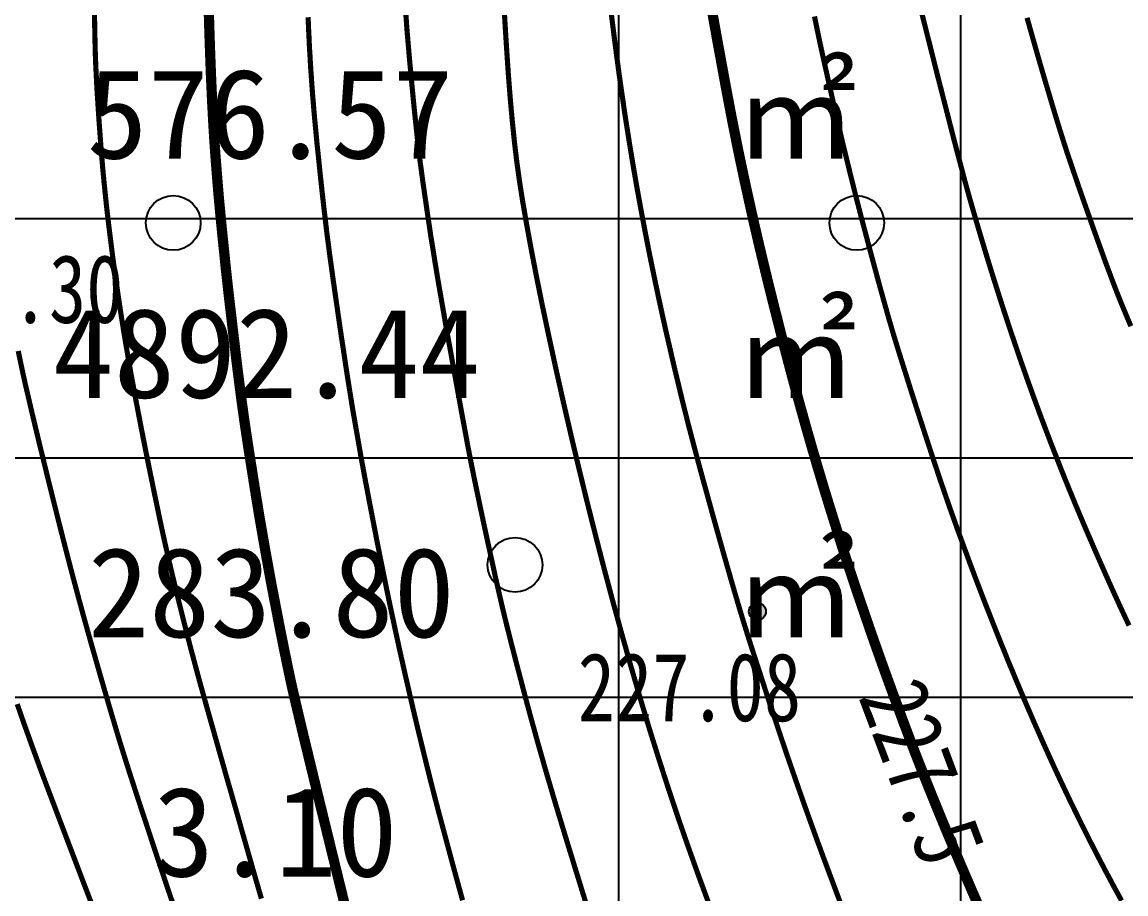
# Model space of a CAD drawing. Extents: x 36524600 to 36525730, y 2746759 to 2747713.
# Drawn here: x 36525095.28 to 36525111.43, y 2747296.35 to 2747309.1 of the extents above; entities that cross this region are included whole.
import ezdxf
from ezdxf.enums import TextEntityAlignment as Align

# ---------------------------------------------------------------- set-up
doc = ezdxf.new("R2010")
doc.units = 0
doc.header["$LTSCALE"] = 1000
doc.header["$MEASUREMENT"] = 0
for name, color, linetype in [('DGX', 251, 'Continuous'), ('GCD', 252, 'Continuous'), ('PP-DX-PT', 251, 'Continuous'), ('PUB_TAB', 7, 'Continuous'), ('ZBTZ', 3, 'Continuous')]:
    doc.layers.add(name, color=color, linetype=linetype)
doc.styles.add('正等线体', font='宋体.shx', dxfattribs={"bigfont": '@@gbcbig.shx'})
doc.styles.add('黑体', font='simhei.ttf')
doc.linetypes.add('1161', pattern='A,0,[149,AAA.SHX,S=0.15,R=0,X=0,Y=0],-1.6', length=1.6)

# ---------------------------------------------------------------- blocks, each defined once
blk = doc.blocks.new('gc326')
blk.add_circle((0, 0), 0.8)
blk = doc.blocks.new('gc200')
h = blk.add_hatch(color=256)
edge = h.paths.add_edge_path()
edge.add_arc((0, 0), 0.25, 0, 360)
blk.add_circle((0, 0), 0.25)
blk = doc.blocks.new('dxt')
at = {"layer": 'DGX', "color": 253, "linetype": 'Continuous', "flags": 128}
for points, const_width in [([(36525095.212, 2747299.126), (36525095.269, 2747298.961), (36525095.327, 2747298.796), (36525095.386, 2747298.632), (36525095.445, 2747298.468), (36525095.505, 2747298.304), (36525095.565, 2747298.14), (36525095.663, 2747297.88), (36525095.835, 2747297.426), (36525096.081, 2747296.779), (36525096.402, 2747295.939)], 0.075), ([(36525097.515, 2747296.131), (36525097.429, 2747296.384), (36525097.344, 2747296.638), (36525097.259, 2747296.891), (36525097.178, 2747297.137), (36525097.102, 2747297.367), (36525097.031, 2747297.582), (36525096.966, 2747297.78), (36525096.907, 2747297.963), (36525096.853, 2747298.13), (36525096.805, 2747298.281), (36525096.762, 2747298.417), (36525096.72, 2747298.553), (36525096.674, 2747298.705), (36525096.624, 2747298.873), (36525096.569, 2747299.057), (36525096.511, 2747299.257), (36525096.448, 2747299.474), (36525096.381, 2747299.707), (36525096.31, 2747299.956), (36525096.236, 2747300.218), (36525096.161, 2747300.489), (36525096.085, 2747300.77), (36525096.008, 2747301.059), (36525095.93, 2747301.359), (36525095.851, 2747301.667), (36525095.771, 2747301.985), (36525095.689, 2747302.312), (36525095.611, 2747302.63), (36525095.54, 2747302.92), (36525095.477, 2747303.182), (36525095.421, 2747303.416), (36525095.373, 2747303.623), (36525095.331, 2747303.801), (36525095.298, 2747303.951), (36525095.272, 2747304.073), (36525095.249, 2747304.182), (36525095.227, 2747304.29)], 0.075), ([(36525098.015, 2747309.258), (36525098.019, 2747309.088), (36525098.025, 2747308.911), (36525098.031, 2747308.729), (36525098.038, 2747308.542), (36525098.045, 2747308.348), (36525098.054, 2747308.149), (36525098.063, 2747307.947), (36525098.074, 2747307.745), (36525098.085, 2747307.543), (36525098.098, 2747307.341), (36525098.112, 2747307.139), (36525098.128, 2747306.937), (36525098.144, 2747306.736), (36525098.161, 2747306.534), (36525098.18, 2747306.331), (36525098.2, 2747306.124), (36525098.221, 2747305.915), (36525098.243, 2747305.702), (36525098.265, 2747305.485), (36525098.289, 2747305.266), (36525098.314, 2747305.043), (36525098.341, 2747304.817), (36525098.366, 2747304.597), (36525098.391, 2747304.392), (36525098.413, 2747304.204), (36525098.434, 2747304.031), (36525098.454, 2747303.874), (36525098.472, 2747303.733), (36525098.488, 2747303.608), (36525098.503, 2747303.498), (36525098.518, 2747303.39), (36525098.535, 2747303.269), (36525098.555, 2747303.135), (36525098.577, 2747302.989), (36525098.601, 2747302.83), (36525098.628, 2747302.659), (36525098.657, 2747302.475), (36525098.688, 2747302.278), (36525098.721, 2747302.075), (36525098.754, 2747301.872), (36525098.789, 2747301.67), (36525098.824, 2747301.467), (36525098.86, 2747301.265), (36525098.897, 2747301.063), (36525098.934, 2747300.86), (36525098.973, 2747300.659), (36525099.011, 2747300.463), (36525099.046, 2747300.28), (36525099.08, 2747300.11), (36525099.111, 2747299.952), (36525099.141, 2747299.808), (36525099.168, 2747299.675), (36525099.193, 2747299.556), (36525099.216, 2747299.449), (36525099.244, 2747299.323), (36525099.285, 2747299.147), (36525099.339, 2747298.919), (36525099.405, 2747298.641), (36525099.485, 2747298.312), (36525099.577, 2747297.932), (36525099.682, 2747297.502), (36525099.8, 2747297.02), (36525099.919, 2747296.534), (36525100.028, 2747296.09)], 0.15), ([(36525096.341, 2747309.294), (36525096.344, 2747309.112), (36525096.347, 2747308.951), (36525096.35, 2747308.81), (36525096.353, 2747308.688), (36525096.356, 2747308.586), (36525096.36, 2747308.489), (36525096.365, 2747308.38), (36525096.371, 2747308.26), (36525096.378, 2747308.129), (36525096.387, 2747307.986), (36525096.397, 2747307.831), (36525096.408, 2747307.666), (36525096.421, 2747307.488), (36525096.434, 2747307.306), (36525096.449, 2747307.123), (36525096.465, 2747306.94), (36525096.482, 2747306.758), (36525096.501, 2747306.575), (36525096.52, 2747306.393), (36525096.541, 2747306.211), (36525096.563, 2747306.029), (36525096.586, 2747305.847), (36525096.609, 2747305.665), (36525096.634, 2747305.483), (36525096.66, 2747305.302), (36525096.686, 2747305.12), (36525096.713, 2747304.939), (36525096.741, 2747304.758), (36525096.77, 2747304.576), (36525096.801, 2747304.391), (36525096.834, 2747304.197), (36525096.87, 2747303.993), (36525096.909, 2747303.781), (36525096.95, 2747303.561), (36525096.994, 2747303.331), (36525097.04, 2747303.093), (36525097.089, 2747302.845), (36525097.138, 2747302.602), (36525097.184, 2747302.377), (36525097.227, 2747302.168), (36525097.267, 2747301.977), (36525097.303, 2747301.803), (36525097.337, 2747301.647), (36525097.367, 2747301.508), (36525097.395, 2747301.386), (36525097.421, 2747301.273), (36525097.447, 2747301.16), (36525097.474, 2747301.047), (36525097.501, 2747300.934), (36525097.528, 2747300.821), (36525097.556, 2747300.708), (36525097.584, 2747300.595), (36525097.612, 2747300.483), (36525097.64, 2747300.37), (36525097.669, 2747300.257), (36525097.697, 2747300.145), (36525097.727, 2747300.032), (36525097.756, 2747299.92), (36525097.786, 2747299.808), (36525097.816, 2747299.696), (36525097.846, 2747299.584), (36525097.883, 2747299.448), (36525097.934, 2747299.266), (36525097.998, 2747299.037), (36525098.076, 2747298.761), (36525098.167, 2747298.439), (36525098.272, 2747298.069), (36525098.391, 2747297.654), (36525098.523, 2747297.191), (36525098.657, 2747296.72), (36525098.784, 2747296.281)], 0.075), ([(36525099.467, 2747309.171), (36525099.471, 2747309.076), (36525099.475, 2747308.982), (36525099.48, 2747308.888), (36525099.484, 2747308.793), (36525099.489, 2747308.699), (36525099.495, 2747308.605), (36525099.5, 2747308.51), (36525099.506, 2747308.416), (36525099.513, 2747308.322), (36525099.519, 2747308.228), (36525099.526, 2747308.133), (36525099.533, 2747308.036), (36525099.542, 2747307.932), (36525099.551, 2747307.822), (36525099.561, 2747307.706), (36525099.573, 2747307.583), (36525099.585, 2747307.455), (36525099.598, 2747307.319), (36525099.613, 2747307.178), (36525099.628, 2747307.035), (36525099.642, 2747306.895), (36525099.657, 2747306.758), (36525099.671, 2747306.624), (36525099.686, 2747306.494), (36525099.7, 2747306.367), (36525099.715, 2747306.243), (36525099.729, 2747306.122), (36525099.744, 2747305.996), (36525099.763, 2747305.854), (36525099.783, 2747305.698), (36525099.807, 2747305.527), (36525099.832, 2747305.341), (36525099.861, 2747305.141), (36525099.892, 2747304.926), (36525099.925, 2747304.696), (36525099.959, 2747304.466), (36525099.992, 2747304.251), (36525100.022, 2747304.05), (36525100.051, 2747303.865), (36525100.078, 2747303.695), (36525100.103, 2747303.539), (36525100.126, 2747303.399), (36525100.148, 2747303.273), (36525100.168, 2747303.158), (36525100.187, 2747303.05), (36525100.205, 2747302.948), (36525100.222, 2747302.852), (36525100.237, 2747302.764), (36525100.252, 2747302.681), (36525100.266, 2747302.606), (36525100.279, 2747302.536), (36525100.292, 2747302.465), (36525100.307, 2747302.383), (36525100.325, 2747302.291), (36525100.344, 2747302.188), (36525100.366, 2747302.074), (36525100.39, 2747301.95), (36525100.416, 2747301.815), (36525100.444, 2747301.67), (36525100.473, 2747301.519), (36525100.503, 2747301.368), (36525100.533, 2747301.218), (36525100.563, 2747301.067), (36525100.594, 2747300.917), (36525100.625, 2747300.766), (36525100.656, 2747300.616), (36525100.688, 2747300.466), (36525100.72, 2747300.316), (36525100.752, 2747300.166), (36525100.785, 2747300.016), (36525100.818, 2747299.866), (36525100.852, 2747299.716), (36525100.885, 2747299.566), (36525100.92, 2747299.417), (36525100.954, 2747299.267), (36525100.989, 2747299.117), (36525101.024, 2747298.967), (36525101.06, 2747298.817), (36525101.096, 2747298.666), (36525101.133, 2747298.515), (36525101.17, 2747298.364), (36525101.207, 2747298.213), (36525101.245, 2747298.061), (36525101.286, 2747297.9), (36525101.332, 2747297.72), (36525101.384, 2747297.522), (36525101.442, 2747297.306), (36525101.505, 2747297.071), (36525101.573, 2747296.818), (36525101.647, 2747296.547), (36525101.727, 2747296.257)], 0.075), ([(36525100.897, 2747309.213), (36525100.904, 2747309.122), (36525100.911, 2747309.021), (36525100.92, 2747308.909), (36525100.931, 2747308.786), (36525100.942, 2747308.653), (36525100.955, 2747308.509), (36525100.97, 2747308.354), (36525100.985, 2747308.189), (36525101.001, 2747308.023), (36525101.016, 2747307.869), (36525101.031, 2747307.725), (36525101.045, 2747307.591), (36525101.058, 2747307.468), (36525101.07, 2747307.356), (36525101.082, 2747307.255), (36525101.093, 2747307.164), (36525101.104, 2747307.073), (36525101.118, 2747306.972), (36525101.133, 2747306.86), (36525101.15, 2747306.737), (36525101.169, 2747306.604), (36525101.19, 2747306.461), (36525101.212, 2747306.307), (36525101.237, 2747306.142), (36525101.263, 2747305.965), (36525101.294, 2747305.775), (36525101.327, 2747305.57), (36525101.363, 2747305.352), (36525101.403, 2747305.12), (36525101.446, 2747304.874), (36525101.491, 2747304.614), (36525101.541, 2747304.341), (36525101.589, 2747304.072), (36525101.634, 2747303.825), (36525101.675, 2747303.602), (36525101.711, 2747303.401), (36525101.744, 2747303.224), (36525101.773, 2747303.069), (36525101.797, 2747302.937), (36525101.818, 2747302.827), (36525101.838, 2747302.724), (36525101.861, 2747302.608), (36525101.887, 2747302.48), (36525101.916, 2747302.339), (36525101.948, 2747302.187), (36525101.982, 2747302.023), (36525102.02, 2747301.846), (36525102.06, 2747301.658), (36525102.101, 2747301.469), (36525102.14, 2747301.293), (36525102.176, 2747301.129), (36525102.209, 2747300.977), (36525102.241, 2747300.838), (36525102.27, 2747300.71), (36525102.297, 2747300.595), (36525102.321, 2747300.492), (36525102.346, 2747300.389), (36525102.374, 2747300.275), (36525102.406, 2747300.148), (36525102.441, 2747300.009), (36525102.48, 2747299.859), (36525102.522, 2747299.696), (36525102.568, 2747299.522), (36525102.617, 2747299.335), (36525102.668, 2747299.143), (36525102.72, 2747298.95), (36525102.773, 2747298.759), (36525102.826, 2747298.567), (36525102.881, 2747298.375), (36525102.935, 2747298.184), (36525102.991, 2747297.993), (36525103.047, 2747297.802), (36525103.106, 2747297.605), (36525103.169, 2747297.396), (36525103.236, 2747297.176), (36525103.307, 2747296.944), (36525103.382, 2747296.7), (36525103.461, 2747296.444), (36525103.544, 2747296.176)], 0.075), ([(36525105.319, 2747296.237), (36525105.166, 2747296.652), (36525105.021, 2747297.058), (36525104.877, 2747297.473), (36525104.736, 2747297.897), (36525104.596, 2747298.33), (36525104.458, 2747298.771), (36525104.323, 2747299.221), (36525104.189, 2747299.68), (36525104.057, 2747300.148), (36525103.927, 2747300.621), (36525103.8, 2747301.098), (36525103.676, 2747301.578), (36525103.554, 2747302.062), (36525103.435, 2747302.548), (36525103.318, 2747303.038), (36525103.204, 2747303.531), (36525103.093, 2747304.027), (36525102.988, 2747304.511), (36525102.892, 2747304.964), (36525102.806, 2747305.389), (36525102.73, 2747305.783), (36525102.663, 2747306.148), (36525102.605, 2747306.484), (36525102.557, 2747306.79), (36525102.519, 2747307.067), (36525102.486, 2747307.342), (36525102.455, 2747307.645), (36525102.425, 2747307.974), (36525102.397, 2747308.33), (36525102.371, 2747308.714), (36525102.345, 2747309.124), (36525102.322, 2747309.562)], 0.075), ([(36525103.897, 2747309.265), (36525103.92, 2747309.085), (36525103.941, 2747308.916), (36525103.961, 2747308.759), (36525103.98, 2747308.614), (36525103.998, 2747308.481), (36525104.015, 2747308.353), (36525104.033, 2747308.226), (36525104.051, 2747308.099), (36525104.07, 2747307.971), (36525104.088, 2747307.844), (36525104.107, 2747307.717), (36525104.127, 2747307.59), (36525104.147, 2747307.463), (36525104.167, 2747307.336), (36525104.188, 2747307.209), (36525104.209, 2747307.082), (36525104.23, 2747306.955), (36525104.252, 2747306.829), (36525104.274, 2747306.702), (36525104.297, 2747306.575), (36525104.32, 2747306.449), (36525104.343, 2747306.322), (36525104.367, 2747306.196), (36525104.391, 2747306.07), (36525104.415, 2747305.943), (36525104.44, 2747305.817), (36525104.465, 2747305.691), (36525104.491, 2747305.565), (36525104.517, 2747305.439), (36525104.543, 2747305.313), (36525104.57, 2747305.187), (36525104.596, 2747305.062), (36525104.624, 2747304.936), (36525104.651, 2747304.81), (36525104.679, 2747304.685), (36525104.707, 2747304.559), (36525104.736, 2747304.434), (36525104.765, 2747304.309), (36525104.794, 2747304.183), (36525104.823, 2747304.058), (36525104.853, 2747303.933), (36525104.883, 2747303.808), (36525104.913, 2747303.683), (36525104.944, 2747303.558), (36525104.975, 2747303.433), (36525105.008, 2747303.3), (36525105.046, 2747303.152), (36525105.089, 2747302.989), (36525105.136, 2747302.81), (36525105.188, 2747302.616), (36525105.245, 2747302.407), (36525105.307, 2747302.182), (36525105.373, 2747301.942), (36525105.44, 2747301.701), (36525105.504, 2747301.474), (36525105.564, 2747301.261), (36525105.621, 2747301.063), (36525105.674, 2747300.878), (36525105.724, 2747300.707), (36525105.77, 2747300.551), (36525105.813, 2747300.408), (36525105.857, 2747300.265), (36525105.906, 2747300.108), (36525105.961, 2747299.936), (36525106.021, 2747299.75), (36525106.086, 2747299.55), (36525106.156, 2747299.334), (36525106.231, 2747299.105), (36525106.312, 2747298.861), (36525106.396, 2747298.61), (36525106.481, 2747298.359), (36525106.568, 2747298.108), (36525106.655, 2747297.858), (36525106.743, 2747297.608), (36525106.833, 2747297.358), (36525106.923, 2747297.108), (36525107.015, 2747296.859), (36525107.105, 2747296.618), (36525107.189, 2747296.393), (36525107.268, 2747296.183)], 0.075), ([(36525105.357, 2747309.376), (36525105.4, 2747309.131), (36525105.447, 2747308.868), (36525105.495, 2747308.606), (36525105.54, 2747308.361), (36525105.582, 2747308.133), (36525105.622, 2747307.922), (36525105.659, 2747307.727), (36525105.694, 2747307.55), (36525105.726, 2747307.389), (36525105.755, 2747307.245), (36525105.783, 2747307.11), (36525105.812, 2747306.975), (36525105.84, 2747306.84), (36525105.869, 2747306.705), (36525105.899, 2747306.57), (36525105.929, 2747306.435), (36525105.959, 2747306.3), (36525105.989, 2747306.165), (36525106.021, 2747306.029), (36525106.053, 2747305.888), (36525106.088, 2747305.743), (36525106.123, 2747305.595), (36525106.16, 2747305.442), (36525106.198, 2747305.285), (36525106.238, 2747305.125), (36525106.279, 2747304.96), (36525106.321, 2747304.796), (36525106.361, 2747304.635), (36525106.401, 2747304.479), (36525106.44, 2747304.328), (36525106.479, 2747304.18), (36525106.516, 2747304.037), (36525106.553, 2747303.898), (36525106.59, 2747303.763), (36525106.626, 2747303.631), (36525106.662, 2747303.498), (36525106.699, 2747303.366), (36525106.736, 2747303.234), (36525106.773, 2747303.102), (36525106.811, 2747302.97), (36525106.849, 2747302.838), (36525106.888, 2747302.706), (36525106.926, 2747302.574), (36525106.966, 2747302.442), (36525107.005, 2747302.311), (36525107.045, 2747302.179), (36525107.085, 2747302.048), (36525107.126, 2747301.917), (36525107.167, 2747301.786), (36525107.208, 2747301.655), (36525107.25, 2747301.521), (36525107.295, 2747301.381), (36525107.343, 2747301.235), (36525107.393, 2747301.083), (36525107.445, 2747300.926), (36525107.5, 2747300.762), (36525107.558, 2747300.593), (36525107.618, 2747300.417), (36525107.68, 2747300.237), (36525107.744, 2747300.053), (36525107.811, 2747299.864), (36525107.879, 2747299.673), (36525107.95, 2747299.477), (36525108.023, 2747299.277), (36525108.098, 2747299.074), (36525108.175, 2747298.866), (36525108.254, 2747298.657), (36525108.333, 2747298.448), (36525108.414, 2747298.24), (36525108.496, 2747298.032), (36525108.579, 2747297.825), (36525108.663, 2747297.618), (36525108.748, 2747297.411), (36525108.834, 2747297.205), (36525108.918, 2747297.006), (36525108.997, 2747296.819), (36525109.071, 2747296.646), (36525109.14, 2747296.486), (36525109.204, 2747296.338), (36525109.263, 2747296.204)], 0.15), ([(36525106.875, 2747309.182), (36525106.898, 2747309.07), (36525106.922, 2747308.954), (36525106.949, 2747308.825), (36525106.98, 2747308.682), (36525107.015, 2747308.525), (36525107.053, 2747308.355), (36525107.094, 2747308.171), (36525107.139, 2747307.974), (36525107.187, 2747307.764), (36525107.238, 2747307.546), (36525107.289, 2747307.327), (36525107.343, 2747307.107), (36525107.397, 2747306.886), (36525107.452, 2747306.664), (36525107.509, 2747306.441), (36525107.567, 2747306.217), (36525107.627, 2747305.992), (36525107.685, 2747305.773), (36525107.74, 2747305.569), (36525107.791, 2747305.38), (36525107.839, 2747305.205), (36525107.884, 2747305.044), (36525107.925, 2747304.897), (36525107.962, 2747304.765), (36525107.997, 2747304.648), (36525108.031, 2747304.531), (36525108.071, 2747304.4), (36525108.115, 2747304.256), (36525108.165, 2747304.098), (36525108.219, 2747303.927), (36525108.277, 2747303.742), (36525108.341, 2747303.543), (36525108.409, 2747303.331), (36525108.478, 2747303.119), (36525108.543, 2747302.92), (36525108.604, 2747302.734), (36525108.662, 2747302.562), (36525108.715, 2747302.402), (36525108.765, 2747302.256), (36525108.811, 2747302.122), (36525108.853, 2747302.002), (36525108.893, 2747301.889), (36525108.933, 2747301.777), (36525108.973, 2747301.665), (36525109.014, 2747301.554), (36525109.054, 2747301.443), (36525109.095, 2747301.333), (36525109.135, 2747301.223), (36525109.176, 2747301.114), (36525109.217, 2747301.005), (36525109.258, 2747300.897), (36525109.3, 2747300.788), (36525109.341, 2747300.68), (36525109.383, 2747300.572), (36525109.426, 2747300.464), (36525109.468, 2747300.356), (36525109.511, 2747300.248), (36525109.554, 2747300.14), (36525109.597, 2747300.032), (36525109.641, 2747299.924), (36525109.684, 2747299.817), (36525109.728, 2747299.709), (36525109.773, 2747299.602), (36525109.817, 2747299.495), (36525109.862, 2747299.388), (36525109.907, 2747299.281), (36525109.952, 2747299.174), (36525109.998, 2747299.067), (36525110.044, 2747298.961), (36525110.09, 2747298.854), (36525110.137, 2747298.748), (36525110.184, 2747298.642), (36525110.231, 2747298.536), (36525110.279, 2747298.43), (36525110.327, 2747298.324), (36525110.375, 2747298.219), (36525110.424, 2747298.114), (36525110.473, 2747298.009), (36525110.523, 2747297.904), (36525110.573, 2747297.799), (36525110.623, 2747297.694), (36525110.674, 2747297.59), (36525110.725, 2747297.486), (36525110.776, 2747297.382), (36525110.828, 2747297.278), (36525110.88, 2747297.174), (36525110.933, 2747297.071), (36525110.986, 2747296.968), (36525111.039, 2747296.865), (36525111.093, 2747296.762), (36525111.147, 2747296.659), (36525111.202, 2747296.557), (36525111.256, 2747296.455), (36525111.312, 2747296.353), (36525111.367, 2747296.251)], 0.075), ([(36525108.419, 2747309.332), (36525108.475, 2747309.11), (36525108.538, 2747308.861), (36525108.608, 2747308.584), (36525108.685, 2747308.28), (36525108.763, 2747307.976), (36525108.834, 2747307.699), (36525108.898, 2747307.449), (36525108.956, 2747307.226), (36525109.008, 2747307.031), (36525109.052, 2747306.862), (36525109.09, 2747306.721), (36525109.122, 2747306.607), (36525109.15, 2747306.507), (36525109.179, 2747306.407), (36525109.208, 2747306.306), (36525109.237, 2747306.206), (36525109.266, 2747306.106), (36525109.296, 2747306.006), (36525109.326, 2747305.906), (36525109.356, 2747305.806), (36525109.386, 2747305.706), (36525109.416, 2747305.607), (36525109.447, 2747305.507), (36525109.478, 2747305.407), (36525109.509, 2747305.308), (36525109.541, 2747305.208), (36525109.572, 2747305.109), (36525109.604, 2747305.009), (36525109.636, 2747304.91), (36525109.669, 2747304.811), (36525109.701, 2747304.712), (36525109.734, 2747304.613), (36525109.767, 2747304.514), (36525109.801, 2747304.415), (36525109.834, 2747304.317), (36525109.868, 2747304.218), (36525109.902, 2747304.119), (36525109.937, 2747304.021), (36525109.971, 2747303.923), (36525110.006, 2747303.824), (36525110.042, 2747303.726), (36525110.077, 2747303.628), (36525110.113, 2747303.53), (36525110.149, 2747303.432), (36525110.185, 2747303.334), (36525110.222, 2747303.237), (36525110.259, 2747303.139), (36525110.296, 2747303.042), (36525110.333, 2747302.944), (36525110.371, 2747302.847), (36525110.409, 2747302.75), (36525110.447, 2747302.653), (36525110.485, 2747302.556), (36525110.524, 2747302.459), (36525110.563, 2747302.362), (36525110.602, 2747302.266), (36525110.642, 2747302.169), (36525110.681, 2747302.073), (36525110.722, 2747301.976), (36525110.762, 2747301.88), (36525110.804, 2747301.781), (36525110.849, 2747301.675), (36525110.897, 2747301.564), (36525110.948, 2747301.446), (36525111.002, 2747301.321), (36525111.06, 2747301.191), (36525111.12, 2747301.054), (36525111.184, 2747300.911), (36525111.251, 2747300.762), (36525111.322, 2747300.606), (36525111.397, 2747300.444), (36525111.477, 2747300.276)], 0.075), ([(36525109.985, 2747309.162), (36525110.04, 2747308.965), (36525110.096, 2747308.769), (36525110.152, 2747308.573), (36525110.207, 2747308.384), (36525110.259, 2747308.207), (36525110.308, 2747308.043), (36525110.353, 2747307.89), (36525110.395, 2747307.751), (36525110.434, 2747307.623), (36525110.47, 2747307.508), (36525110.502, 2747307.405), (36525110.535, 2747307.302), (36525110.572, 2747307.187), (36525110.615, 2747307.061), (36525110.662, 2747306.922), (36525110.713, 2747306.772), (36525110.769, 2747306.61), (36525110.83, 2747306.436), (36525110.895, 2747306.251), (36525110.961, 2747306.065), (36525111.023, 2747305.892), (36525111.081, 2747305.731), (36525111.135, 2747305.582), (36525111.186, 2747305.445), (36525111.233, 2747305.32), (36525111.276, 2747305.207), (36525111.315, 2747305.107), (36525111.361, 2747304.993), (36525111.424, 2747304.842), (36525111.504, 2747304.652)], 0.075)]:
    blk.add_lwpolyline(points, dxfattribs=dict(at, const_width=const_width))
at = {"layer": 'PP-DX-PT', "color": 253, "linetype": 'Continuous'}
blk.add_point((36525106.04, 2747300.48, 227.08), dxfattribs=at)
at = {"layer": 'PP-DX-PT', "color": 253}
blk.add_point((36525106.04, 2747300.48, 227.082), dxfattribs=at)
at = {"layer": 'ZBTZ', "color": 253, "linetype": '1161', "elevation": 230.552, "flags": 128}
blk.add_lwpolyline([(36525120.41, 2747291.052, 0.00000223, 0.00000223, 0), (36525114.258, 2747294.004, 0.00000223, 0.00000223, 0), (36525111.455, 2747296.311, 0.00000223, 0.00000223, 0), (36525110.335, 2747296.733, 0.00000223, 0.00000223, 0), (36525109.001, 2747296.873, 0.00000223, 0.00000223, 0), (36525105.675, 2747296.162, 0.00000223, 0.00000223, 0), (36525101.033, 2747295.716, 0.00000223, 0.00000223, 0), (36525098.582, 2747296.603, 0.00000223, 0.00000223, 0), (36525097.413, 2747297.768, 0.00000223, 0.00000223, 0), (36525094.333, 2747302.438, 0.00000223, 0.00000223, 0), (36525093.036, 2747304.836, 0.00000223, 0.00000223, 0), (36525090.247, 2747311.617, 0.00000223, 0.00000223, 0), (36525089.693, 2747312.471, 0.00000223, 0.00000223, 0), (36525088.654, 2747313.232, 0.00000223, 0.00000223, 0), (36525085.566, 2747313.036, 0.00000223, 0.00000223, 0), (36525079.416, 2747315.763, 0.00000223, 0.00000223, 0), (36525077.494, 2747315.992, 0.00000223, 0.00000223, 0), (36525075.84, 2747315.616, 0.00000223, 0.00000223, 0), (36525073.07, 2747313.285, 0.00000223, 0.00000223, 0), (36525071.298, 2747313.034, 0.00000223, 0.00000223, 0), (36525068.083, 2747314.295, 0.00000223, 0.00000223, 0), (36525055.678, 2747322.757, 0.00000222, 0.00000222, 0)], format="xyseb", dxfattribs=at)
at = {"layer": 'GCD', "color": 253, "linetype": 'Continuous'}
ref = blk.add_blockref('gc200', (36525092.75, 2747305.2, 223.302), dxfattribs=dict(at, xscale=0.5, yscale=0.5, zscale=0.5))
ref.add_attrib('height', '223.30', dxfattribs={"linetype": 'Continuous', "height": 1, "style": '正等线体', "width": 0.8}).set_placement((36525093.5, 2747305.2, 223.302), align=Align.MIDDLE_LEFT)
ref = blk.add_blockref('gc200', (36525106.04, 2747300.48, 227.082), dxfattribs=dict(at, xscale=0.5, yscale=0.5, zscale=0.5))
ref.add_attrib('height', '227.08', dxfattribs={"linetype": 'Continuous', "height": 1, "style": '正等线体', "width": 0.8}).set_placement((36525103.413, 2747299.376, 227.082), align=Align.MIDDLE_LEFT)
at = {"layer": 'ZBTZ', "color": 253, "linetype": 'Continuous', "xscale": 0.5, "yscale": 0.5}
for p in [(36525097.494, 2747306.162, 232.488), (36525107.494, 2747306.162, 243.193), (36525102.494, 2747301.162, 228.636)]:
    blk.add_blockref('gc326', p, dxfattribs=at)
at = {"layer": 'DGX', "color": 253, "linetype": 'Continuous', "style": '正等线体', "width": 0.8}
blk.add_text('227.5', height=1, rotation=290.4917, dxfattribs=at).set_placement((36525108.45, 2747298.131, 227.5), align=Align.MIDDLE)

msp = doc.modelspace()

# ---------------------------------------------------------------- linework, layer by layer
at = {"layer": 'PUB_TAB'}
for points in [[(36525104.009, 2747348.229), (36525104.009, 2747264.229)], [(36525109.009, 2747348.229), (36525109.009, 2747264.229)], [(36525074.009, 2747306.229), (36525146.767, 2747306.229)], [(36525074.009, 2747302.729), (36525146.767, 2747302.729)], [(36525069.009, 2747299.229), (36525146.767, 2747299.229)]]:
    msp.add_lwpolyline(points, dxfattribs=at)

# ---------------------------------------------------------------- block references
msp.add_blockref('dxt', (0, 0))

# ---------------------------------------------------------------- texts
at = {"layer": 'PUB_TAB', "style": '黑体'}
for s, height, p in [('㎡', 1.314, (36525105.708, 2747307.104)), ('576.57 ', 1.3143, (36525096.226, 2747307.104)), ('㎡', 1.314, (36525105.708, 2747303.604)), ('4892.44 ', 1.3143, (36525095.731, 2747303.604)), ('㎡', 1.314, (36525105.708, 2747300.104)), ('283.80 ', 1.3143, (36525096.248, 2747300.104)), ('3.10 ', 1.3143, (36525097.2, 2747296.604))]:
    msp.add_text(s, height=height, dxfattribs=at).set_placement(p)

doc.saveas('drawing.dxf')
